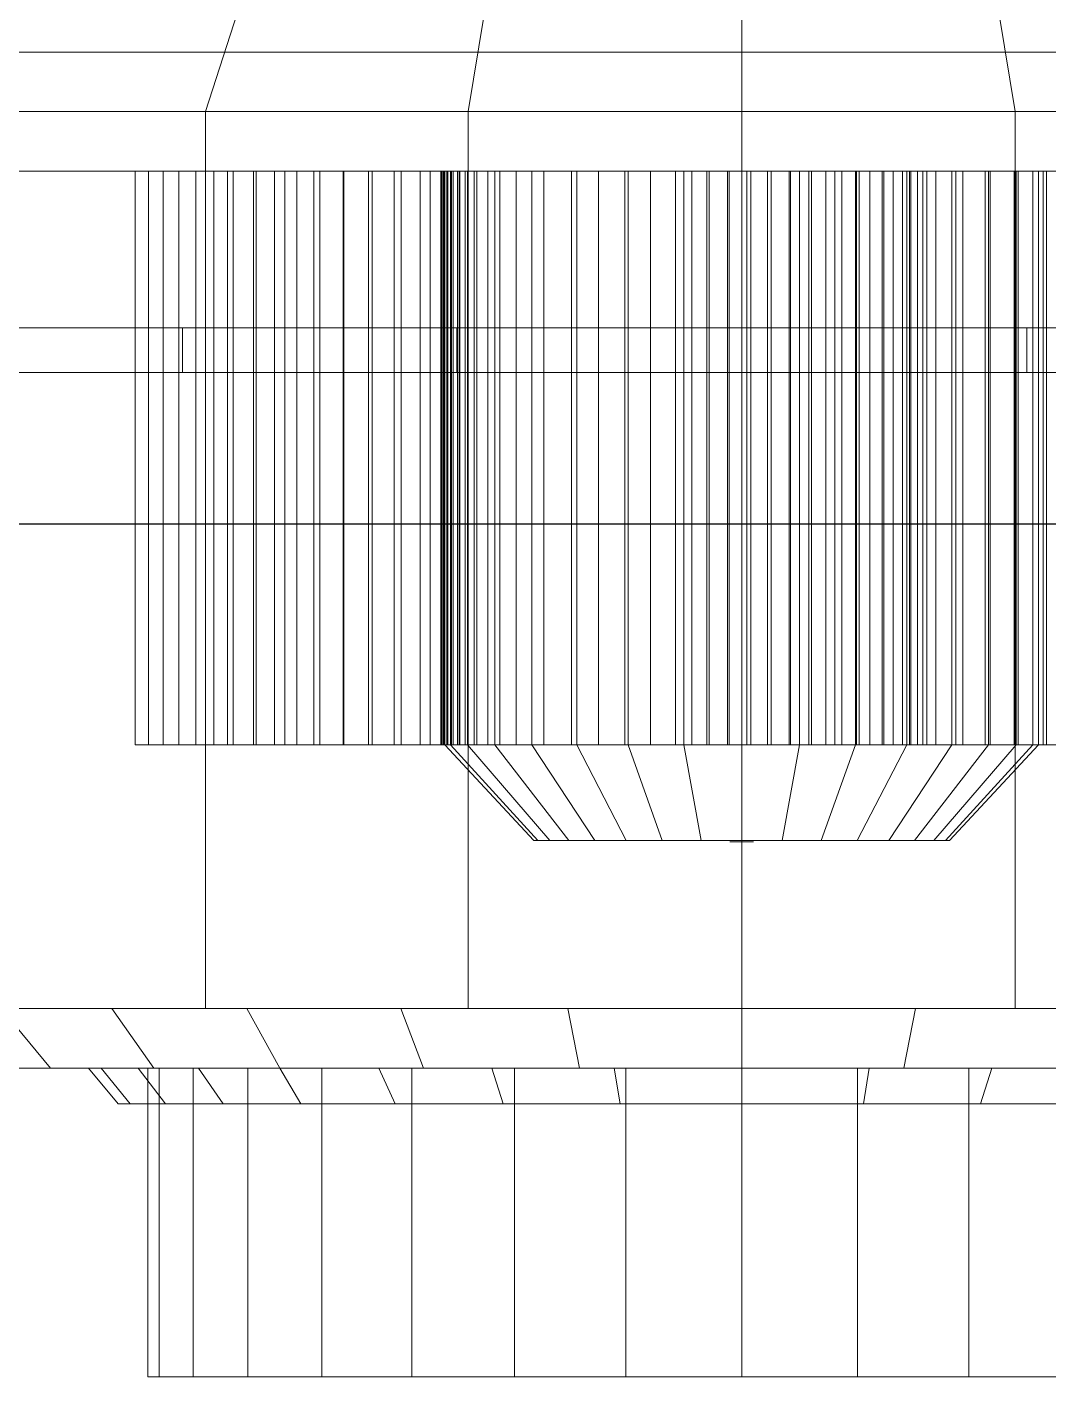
# Model space of a CAD drawing. Header units: millimetres. Extents: x -92759 to 184353, y -15225 to 86714.
# Drawn here: x -36993.2 to -36907.3, y 28192.5 to 28306.2 of the extents above; entities that cross this region are included whole.
import ezdxf

# ---------------------------------------------------------------- set-up
doc = ezdxf.new("R2010")
doc.units = ezdxf.units.MM
doc.layers.add('E-LIGHT----E', color=1, linetype='Continuous')
doc.layers.add('M-ACMV_FCU', color=5, linetype='Continuous')
doc.layers.add('M-ACMV_FAF', color=86, linetype='Continuous', lineweight=9)

# ---------------------------------------------------------------- blocks, each defined once
blk = doc.blocks.new('L1S-W')
at = {"layer": 'E-LIGHT----E', "color": 1}
blk.add_line((-1200, 0), (0, 0), dxfattribs=at)
blk = doc.blocks.new('EL_B8_L1_R4')
at = {"layer": 'E-LIGHT----E', "color": 0}
blk.add_blockref('L1S-W', (17262.23, -44835.22), dxfattribs=at)
blk = doc.blocks.new('A$C6a557381')
at = {"layer": 'M-ACMV_FAF', "linetype": 'ByBlock', "lineweight": 5}
for points, invisible_edges in [([(-44, 216.033009, -9.033009), (-44, 225.360221, 2.332233), (-44, 261.113414, -21.557287), (-44, 246.4386, -39.4386)], 14), ([(-44, 225.360221, 85.667767), (-44, 216.033009, 97.033009), (-44, 246.4386, 127.4386), (-44, 261.113414, 109.557287)], 14), ([(36.5, 76.900002, 68.6), (26.5, 76.900002, 68.6), (26.5, 249.099998, 68.6), (36.5, 249.099998, 68.6)], 1), ([(36.5, 249.099998, 19.4), (26.5, 249.099998, 19.4), (26.5, 76.900002, 19.4), (36.5, 76.900002, 19.4)], 1), ([(-44, 204.667767, -18.360221), (-44, 216.033009, -9.033009), (-44, 246.4386, -39.4386), (-44, 228.557287, -54.113414)], 14), ([(-44, 216.033009, 97.033009), (-44, 204.667767, 106.360221), (-44, 228.557287, 142.113414), (-44, 246.4386, 127.4386)], 14), ([(-49, 212.039264, 34.245484), (-49, 213, 44), (-49, 233, 44), (-49, 231.65497, 30.343677)], 14), ([(-49, 213, 44), (-49, 212.039264, 53.754516), (-49, 231.65497, 57.656323), (-49, 233, 44)], 14), ([(-49, 209.193977, 24.865828), (-49, 212.039264, 34.245484), (-49, 231.65497, 30.343677), (-49, 227.671567, 17.21216)], 14), ([(-49, 212.039264, 53.754516), (-49, 209.193977, 63.134172), (-49, 227.671567, 70.78784), (-49, 231.65497, 57.656323)], 14), ([(-44, 191.701257, -25.290965), (-44, 204.667767, -18.360221), (-44, 228.557287, -54.113414), (-44, 208.156645, -65.017785)], 14), ([(-44, 204.667767, 106.360221), (-44, 191.701257, 113.290965), (-44, 208.156645, 153.017785), (-44, 228.557287, 142.113414)], 14), ([(-49, 204.573481, 16.221488), (-49, 209.193977, 24.865828), (-49, 227.671567, 17.21216), (-49, 221.202873, 5.110084)], 14), ([(-49, 209.193977, 63.134172), (-49, 204.573481, 71.778512), (-49, 221.202873, 82.889916), (-49, 227.671567, 70.78784)], 14), ([(-49, 198.355339, 8.644661), (-49, 204.573481, 16.221488), (-49, 221.202873, 5.110084), (-49, 212.497475, -5.497475)], 14), ([(-49, 204.573481, 71.778512), (-49, 198.355339, 79.355339), (-49, 212.497475, 93.497475), (-49, 221.202873, 82.889916)], 14), ([(-52, 212.039264, 34.245484), (-52, 213, 44), (-52, 215.5, 44), (-52, 214.491227, 33.757758)], 14), ([(-52, 213, 44), (-52, 212.039264, 53.754516), (-52, 214.491227, 54.242242), (-52, 215.5, 44)], 14), ([(-52, 209.193977, 24.865828), (-52, 212.039264, 34.245484), (-52, 214.491227, 33.757758), (-52, 211.503675, 23.90912)], 14), ([(-52, 212.039264, 53.754516), (-52, 209.193977, 63.134172), (-52, 211.503675, 64.09088), (-52, 214.491227, 54.242242)], 14), ([(-75, 202.231411, 36.196387), (-75, 203, 44), (-75, 213, 44), (-75, 212.039264, 34.245484)], 14), ([(-75, 203, 44), (-75, 202.231411, 51.803613), (-75, 212.039264, 53.754516), (-75, 213, 44)], 14), ([(-49, 190.778512, 2.426519), (-49, 198.355339, 8.644661), (-49, 212.497475, -5.497475), (-49, 201.889916, -14.202873)], 14), ([(-49, 198.355339, 79.355339), (-49, 190.778512, 85.573481), (-49, 201.889916, 102.202873), (-49, 212.497475, 93.497475)], 14), ([(-75, 199.955181, 28.692663), (-75, 202.231411, 36.196387), (-75, 212.039264, 34.245484), (-75, 209.193977, 24.865828)], 14), ([(-75, 202.231411, 51.803613), (-75, 199.955181, 59.307337), (-75, 209.193977, 63.134172), (-75, 212.039264, 53.754516)], 14), ([(-52, 204.573481, 16.221488), (-52, 209.193977, 24.865828), (-52, 211.503675, 23.90912), (-52, 206.652155, 14.832563)], 14), ([(-52, 209.193977, 63.134172), (-52, 204.573481, 71.778512), (-52, 206.652155, 73.167437), (-52, 211.503675, 64.09088)], 14), ([(-75, 196.258784, 21.777191), (-75, 199.955181, 28.692663), (-75, 209.193977, 24.865828), (-75, 204.573481, 16.221488)], 14), ([(-75, 199.955181, 59.307337), (-75, 196.258784, 66.222809), (-75, 204.573481, 71.778512), (-75, 209.193977, 63.134172)], 14), ([(-44, 177.631774, -29.558896), (-44, 191.701257, -25.290965), (-44, 208.156645, -65.017785), (-44, 186.020658, -71.732663)], 14), ([(-44, 191.701257, 113.290965), (-44, 177.631774, 117.558896), (-44, 186.020658, 159.732663), (-44, 208.156645, 153.017785)], 14), ([(-52, 198.355339, 8.644661), (-52, 204.573481, 16.221488), (-52, 206.652155, 14.832563), (-52, 200.123106, 6.876894)], 14), ([(-52, 204.573481, 71.778512), (-52, 198.355339, 79.355339), (-52, 200.123106, 81.123106), (-52, 206.652155, 73.167437)], 14), ([(-75, 191.284271, 15.715729), (-75, 196.258784, 21.777191), (-75, 204.573481, 16.221488), (-75, 198.355339, 8.644661)], 14), ([(-75, 196.258784, 66.222809), (-75, 191.284271, 72.284271), (-75, 198.355339, 79.355339), (-75, 204.573481, 71.778512)], 14), ([(-49, 182.134172, -2.193977), (-49, 190.778512, 2.426519), (-49, 201.889916, -14.202873), (-49, 189.78784, -20.671567)], 14), ([(-49, 190.778512, 85.573481), (-49, 182.134172, 90.193977), (-49, 189.78784, 108.671567), (-49, 201.889916, 102.202873)], 14), ([(-52, 190.778512, 2.426519), (-52, 198.355339, 8.644661), (-52, 200.123106, 6.876894), (-52, 192.167437, 0.347845)], 14), ([(-52, 198.355339, 79.355339), (-52, 190.778512, 85.573481), (-52, 192.167437, 87.652155), (-52, 200.123106, 81.123106)], 14), ([(-75, 185.222809, 10.741216), (-75, 191.284271, 15.715729), (-75, 198.355339, 8.644661), (-75, 190.778512, 2.426519)], 14), ([(-75, 191.284271, 72.284271), (-75, 185.222809, 77.258784), (-75, 190.778512, 85.573481), (-75, 198.355339, 79.355339)], 14), ([(-52, 182.134172, -2.193977), (-52, 190.778512, 2.426519), (-52, 192.167437, 0.347845), (-52, 183.09088, -4.503675)], 14), ([(-52, 190.778512, 85.573481), (-52, 182.134172, 90.193977), (-52, 183.09088, 92.503675), (-52, 192.167437, 87.652155)], 14), ([(-75, 178.307337, 7.044819), (-75, 185.222809, 10.741216), (-75, 190.778512, 2.426519), (-75, 182.134172, -2.193977)], 14), ([(-75, 185.222809, 77.258784), (-75, 178.307337, 80.955181), (-75, 182.134172, 90.193977), (-75, 190.778512, 85.573481)], 14), ([(-49, 172.754516, -5.039264), (-49, 182.134172, -2.193977), (-49, 189.78784, -20.671567), (-49, 176.656323, -24.65497)], 14), ([(-49, 182.134172, 90.193977), (-49, 172.754516, 93.039264), (-49, 176.656323, 112.65497), (-49, 189.78784, 108.671567)], 14), ([(-44, 163, -31), (-44, 177.631774, -29.558896), (-44, 186.020658, -71.732663), (-44, 163, -74)], 14), ([(-44, 177.631774, 117.558896), (-44, 163, 119), (-44, 163, 162), (-44, 186.020658, 159.732663)], 14), ([(-52, 172.754516, -5.039264), (-52, 182.134172, -2.193977), (-52, 183.09088, -4.503675), (-52, 173.242242, -7.491227)], 14), ([(-52, 182.134172, 90.193977), (-52, 172.754516, 93.039264), (-52, 173.242242, 95.491227), (-52, 183.09088, 92.503675)], 14), ([(-75, 170.803613, 4.768589), (-75, 178.307337, 7.044819), (-75, 182.134172, -2.193977), (-75, 172.754516, -5.039264)], 14), ([(-75, 178.307337, 80.955181), (-75, 170.803613, 83.231411), (-75, 172.754516, 93.039264), (-75, 182.134172, 90.193977)], 14), ([(-29.849999, 180.163742, 40.585919), (-29.849999, 180.5, 44), (-29.849999, 163, 44)], 14), ([(-29.849999, 180.5, 44), (-29.849999, 180.163742, 47.414081), (-29.849999, 163, 44)], 14), ([(-29.849999, 179.167892, 37.30304), (-29.849999, 180.163742, 40.585919), (-29.849999, 163, 44)], 14), ([(-29.849999, 180.163742, 47.414081), (-29.849999, 179.167892, 50.69696), (-29.849999, 163, 44)], 14), ([(-29.849999, 177.550718, 34.277521), (-29.849999, 179.167892, 37.30304), (-29.849999, 163, 44)], 14), ([(-29.849999, 179.167892, 50.69696), (-29.849999, 177.550718, 53.722479), (-29.849999, 163, 44)], 14), ([(-29.849999, 175.374369, 31.625631), (-29.849999, 177.550718, 34.277521), (-29.849999, 163, 44)], 14), ([(-29.849999, 177.550718, 53.722479), (-29.849999, 175.374369, 56.374369), (-29.849999, 163, 44)], 14), ([(-49, 163, -6), (-49, 172.754516, -5.039264), (-49, 176.656323, -24.65497), (-49, 163, -26)], 14), ([(-49, 172.754516, 93.039264), (-49, 163, 94), (-49, 163, 114), (-49, 176.656323, 112.65497)], 14), ([(-29.849999, 172.722479, 29.449282), (-29.849999, 175.374369, 31.625631), (-29.849999, 163, 44)], 14), ([(-29.849999, 175.374369, 56.374369), (-29.849999, 172.722479, 58.550718), (-29.849999, 163, 44)], 14), ([(-75, 163, 4), (-75, 170.803613, 4.768589), (-75, 172.754516, -5.039264), (-75, 163, -6)], 14), ([(-75, 170.803613, 83.231411), (-75, 163, 84), (-75, 163, 94), (-75, 172.754516, 93.039264)], 14), ([(-52, 163, -6), (-52, 172.754516, -5.039264), (-52, 173.242242, -7.491227), (-52, 163, -8.5)], 14), ([(-52, 172.754516, 93.039264), (-52, 163, 94), (-52, 163, 96.5), (-52, 173.242242, 95.491227)], 14), ([(-29.849999, 169.69696, 27.832108), (-29.849999, 172.722479, 29.449282), (-29.849999, 163, 44)], 14), ([(-29.849999, 172.722479, 58.550718), (-29.849999, 169.69696, 60.167892), (-29.849999, 163, 44)], 14), ([(-29.849999, 166.414081, 26.836258), (-29.849999, 169.69696, 27.832108), (-29.849999, 163, 44)], 14), ([(-29.849999, 169.69696, 60.167892), (-29.849999, 166.414081, 61.163742), (-29.849999, 163, 44)], 14), ([(-29.849999, 163, 26.5), (-29.849999, 166.414081, 26.836258), (-29.849999, 163, 44)], 14), ([(-29.849999, 166.414081, 61.163742), (-29.849999, 163, 61.5), (-29.849999, 163, 44)], 14), ([(-29.949999, 163.980785, 43.80491), (-29.949999, 164, 44), (-29.949999, 163, 44)], 14), ([(-29.949999, 164, 44), (-29.949999, 163.980785, 44.19509), (-29.949999, 163, 44)], 14), ([(-29.949999, 163.92388, 43.617317), (-29.949999, 163.980785, 43.80491), (-29.949999, 163, 44)], 14), ([(-29.949999, 163.980785, 44.19509), (-29.949999, 163.92388, 44.382683), (-29.949999, 163, 44)], 14), ([(-29.949999, 163.83147, 43.44443), (-29.949999, 163.92388, 43.617317), (-29.949999, 163, 44)], 14), ([(-29.949999, 163.92388, 44.382683), (-29.949999, 163.83147, 44.55557), (-29.949999, 163, 44)], 14), ([(-29.949999, 163.707107, 43.292893), (-29.949999, 163.83147, 43.44443), (-29.949999, 163, 44)], 14), ([(-29.949999, 163.83147, 44.55557), (-29.949999, 163.707107, 44.707107), (-29.949999, 163, 44)], 14), ([(-29.949999, 163.55557, 43.16853), (-29.949999, 163.707107, 43.292893), (-29.949999, 163, 44)], 14), ([(-29.949999, 163.707107, 44.707107), (-29.949999, 163.55557, 44.83147), (-29.949999, 163, 44)], 14), ([(-75, 163, 84), (-75, 155.196387, 83.231411), (-75, 153.245484, 93.039264), (-75, 163, 94)], 14), ([(-75, 155.196387, 4.768589), (-75, 163, 4), (-75, 163, -6), (-75, 153.245484, -5.039264)], 14), ([(-52, 163, 94), (-52, 153.245484, 93.039264), (-52, 152.757758, 95.491227), (-52, 163, 96.5)], 14), ([(-52, 153.245484, -5.039264), (-52, 163, -6), (-52, 163, -8.5), (-52, 152.757758, -7.491227)], 14), ([(-49, 163, 94), (-49, 153.245484, 93.039264), (-49, 149.343677, 112.65497), (-49, 163, 114)], 14), ([(-49, 153.245484, -5.039264), (-49, 163, -6), (-49, 163, -26), (-49, 149.343677, -24.65497)], 14), ([(-44, 163, 119), (-44, 148.368226, 117.558896), (-44, 139.979342, 159.732663), (-44, 163, 162)], 14), ([(-44, 148.368226, -29.558896), (-44, 163, -31), (-44, 163, -74), (-44, 139.979342, -71.732663)], 14), ([(-29.949999, 163.382683, 43.07612), (-29.949999, 163.55557, 43.16853), (-29.949999, 163, 44)], 14), ([(-29.949999, 163.55557, 44.83147), (-29.949999, 163.382683, 44.92388), (-29.949999, 163, 44)], 14), ([(-29.949999, 163.19509, 43.019215), (-29.949999, 163.382683, 43.07612), (-29.949999, 163, 44)], 14), ([(-29.949999, 163.382683, 44.92388), (-29.949999, 163.19509, 44.980785), (-29.949999, 163, 44)], 14), ([(-29.949999, 163, 43), (-29.949999, 163.19509, 43.019215), (-29.949999, 163, 44)], 14), ([(-29.949999, 163.19509, 44.980785), (-29.949999, 163, 45), (-29.949999, 163, 44)], 14), ([(-29.949999, 163, 45), (-29.949999, 162.80491, 44.980785), (-29.949999, 163, 44)], 14), ([(-29.949999, 162.80491, 44.980785), (-29.949999, 162.617317, 44.92388), (-29.949999, 163, 44)], 14), ([(-29.949999, 162.617317, 44.92388), (-29.949999, 162.44443, 44.83147), (-29.949999, 163, 44)], 14), ([(-29.949999, 162.44443, 44.83147), (-29.949999, 162.292893, 44.707107), (-29.949999, 163, 44)], 14), ([(-29.949999, 162.292893, 44.707107), (-29.949999, 162.16853, 44.55557), (-29.949999, 163, 44)], 14), ([(-29.949999, 162.16853, 44.55557), (-29.949999, 162.07612, 44.382683), (-29.949999, 163, 44)], 14), ([(-29.949999, 162.07612, 44.382683), (-29.949999, 162.019215, 44.19509), (-29.949999, 163, 44)], 14), ([(-29.949999, 162.019215, 44.19509), (-29.949999, 162, 44), (-29.949999, 163, 44)], 14), ([(-29.949999, 162, 44), (-29.949999, 162.019215, 43.80491), (-29.949999, 163, 44)], 14), ([(-29.949999, 162.019215, 43.80491), (-29.949999, 162.07612, 43.617317), (-29.949999, 163, 44)], 14), ([(-29.949999, 162.07612, 43.617317), (-29.949999, 162.16853, 43.44443), (-29.949999, 163, 44)], 14), ([(-29.949999, 162.16853, 43.44443), (-29.949999, 162.292893, 43.292893), (-29.949999, 163, 44)], 14), ([(-29.949999, 162.292893, 43.292893), (-29.949999, 162.44443, 43.16853), (-29.949999, 163, 44)], 14), ([(-29.949999, 162.44443, 43.16853), (-29.949999, 162.617317, 43.07612), (-29.949999, 163, 44)], 14), ([(-29.949999, 162.617317, 43.07612), (-29.949999, 162.80491, 43.019215), (-29.949999, 163, 44)], 14), ([(-29.949999, 162.80491, 43.019215), (-29.949999, 163, 43), (-29.949999, 163, 44)], 14), ([(-29.849999, 163, 61.5), (-29.849999, 159.585919, 61.163742), (-29.849999, 163, 44)], 14), ([(-29.849999, 159.585919, 61.163742), (-29.849999, 156.30304, 60.167892), (-29.849999, 163, 44)], 14), ([(-29.849999, 156.30304, 60.167892), (-29.849999, 153.277521, 58.550718), (-29.849999, 163, 44)], 14), ([(-29.849999, 153.277521, 58.550718), (-29.849999, 150.625631, 56.374369), (-29.849999, 163, 44)], 14), ([(-29.849999, 150.625631, 56.374369), (-29.849999, 148.449282, 53.722479), (-29.849999, 163, 44)], 14), ([(-29.849999, 148.449282, 53.722479), (-29.849999, 146.832108, 50.69696), (-29.849999, 163, 44)], 14), ([(-29.849999, 146.832108, 50.69696), (-29.849999, 145.836258, 47.414081), (-29.849999, 163, 44)], 14), ([(-29.849999, 145.836258, 47.414081), (-29.849999, 145.5, 44), (-29.849999, 163, 44)], 14), ([(-29.849999, 145.5, 44), (-29.849999, 145.836258, 40.585919), (-29.849999, 163, 44)], 14), ([(-29.849999, 145.836258, 40.585919), (-29.849999, 146.832108, 37.30304), (-29.849999, 163, 44)], 14), ([(-29.849999, 146.832108, 37.30304), (-29.849999, 148.449282, 34.277521), (-29.849999, 163, 44)], 14), ([(-29.849999, 148.449282, 34.277521), (-29.849999, 150.625631, 31.625631), (-29.849999, 163, 44)], 14), ([(-29.849999, 150.625631, 31.625631), (-29.849999, 153.277521, 29.449282), (-29.849999, 163, 44)], 14), ([(-29.849999, 153.277521, 29.449282), (-29.849999, 156.30304, 27.832108), (-29.849999, 163, 44)], 14), ([(-29.849999, 156.30304, 27.832108), (-29.849999, 159.585919, 26.836258), (-29.849999, 163, 44)], 14), ([(-29.849999, 159.585919, 26.836258), (-29.849999, 163, 26.5), (-29.849999, 163, 44)], 14), ([(-75, 155.196387, 83.231411), (-75, 147.692663, 80.955181), (-75, 143.865828, 90.193977), (-75, 153.245484, 93.039264)], 14), ([(-75, 147.692663, 7.044819), (-75, 155.196387, 4.768589), (-75, 153.245484, -5.039264), (-75, 143.865828, -2.193977)], 14), ([(-52, 153.245484, 93.039264), (-52, 143.865828, 90.193977), (-52, 142.90912, 92.503675), (-52, 152.757758, 95.491227)], 14), ([(-52, 143.865828, -2.193977), (-52, 153.245484, -5.039264), (-52, 152.757758, -7.491227), (-52, 142.90912, -4.503675)], 14), ([(-49, 153.245484, 93.039264), (-49, 143.865828, 90.193977), (-49, 136.21216, 108.671567), (-49, 149.343677, 112.65497)], 14), ([(-49, 143.865828, -2.193977), (-49, 153.245484, -5.039264), (-49, 149.343677, -24.65497), (-49, 136.21216, -20.671567)], 14), ([(-44, 148.368226, 117.558896), (-44, 134.298743, 113.290965), (-44, 117.843355, 153.017785), (-44, 139.979342, 159.732663)], 14), ([(-44, 134.298743, -25.290965), (-44, 148.368226, -29.558896), (-44, 139.979342, -71.732663), (-44, 117.843355, -65.017785)], 14), ([(-75, 147.692663, 80.955181), (-75, 140.777191, 77.258784), (-75, 135.221488, 85.573481), (-75, 143.865828, 90.193977)], 14), ([(-75, 140.777191, 10.741216), (-75, 147.692663, 7.044819), (-75, 143.865828, -2.193977), (-75, 135.221488, 2.426519)], 14), ([(-52, 143.865828, 90.193977), (-52, 135.221488, 85.573481), (-52, 133.832563, 87.652155), (-52, 142.90912, 92.503675)], 14), ([(-52, 135.221488, 2.426519), (-52, 143.865828, -2.193977), (-52, 142.90912, -4.503675), (-52, 133.832563, 0.347845)], 14), ([(-49, 143.865828, 90.193977), (-49, 135.221488, 85.573481), (-49, 124.110084, 102.202873), (-49, 136.21216, 108.671567)], 14), ([(-49, 135.221488, 2.426519), (-49, 143.865828, -2.193977), (-49, 136.21216, -20.671567), (-49, 124.110084, -14.202873)], 14), ([(-75, 140.777191, 77.258784), (-75, 134.715729, 72.284271), (-75, 127.644661, 79.355339), (-75, 135.221488, 85.573481)], 14), ([(-75, 134.715729, 15.715729), (-75, 140.777191, 10.741216), (-75, 135.221488, 2.426519), (-75, 127.644661, 8.644661)], 14)]:
    blk.add_3dface(points, dxfattribs=dict(at, invisible_edges=invisible_edges))
mesh = blk.add_polymesh((2, 33), dxfattribs=at)
for k, corner in enumerate([(9.549999, 286, 44), (9.549999, 283.636589, 67.99611), (9.549999, 276.637182, 91.070062), (9.549999, 265.270762, 112.335139), (9.549999, 249.974134, 130.974134), (9.549999, 231.335139, 146.270762), (9.549999, 210.070062, 157.637182), (9.549999, 186.99611, 164.636589), (9.549999, 163, 167), (9.549999, 139.00389, 164.636589), (9.549999, 115.929938, 157.637182), (9.549999, 94.664861, 146.270762), (9.549999, 76.025866, 130.974134), (9.549999, 60.729238, 112.335139), (9.549999, 49.362818, 91.070062), (9.549999, 42.363411, 67.99611), (9.549999, 40, 44), (9.549999, 42.363411, 20.00389), (9.549999, 49.362818, -3.070062), (9.549999, 60.729238, -24.335139), (9.549999, 76.025866, -42.974134), (9.549999, 94.664861, -58.270762), (9.549999, 115.929938, -69.637182), (9.549999, 139.00389, -76.636589), (9.549999, 163, -79), (9.549999, 186.99611, -76.636589), (9.549999, 210.070062, -69.637182), (9.549999, 231.335139, -58.270762), (9.549999, 249.974134, -42.974134), (9.549999, 265.270762, -24.335139), (9.549999, 276.637182, -3.070062), (9.549999, 283.636589, 20.00389), (9.549999, 286, 44), (9.549999, 281, 44), (9.549999, 278.732663, 67.020658), (9.549999, 272.017785, 89.156645), (9.549999, 261.113414, 109.557287), (9.549999, 246.4386, 127.4386), (9.549999, 228.557287, 142.113414), (9.549999, 208.156645, 153.017785), (9.549999, 186.020658, 159.732663), (9.549999, 163, 162), (9.549999, 139.979342, 159.732663), (9.549999, 117.843355, 153.017785), (9.549999, 97.442713, 142.113414), (9.549999, 79.5614, 127.4386), (9.549999, 64.886586, 109.557287), (9.549999, 53.982215, 89.156645), (9.549999, 47.267337, 67.020658), (9.549999, 45, 44), (9.549999, 47.267337, 20.979342), (9.549999, 53.982215, -1.156645), (9.549999, 64.886586, -21.557287), (9.549999, 79.5614, -39.4386), (9.549999, 97.442713, -54.113414), (9.549999, 117.843355, -65.017785), (9.549999, 139.979342, -71.732663), (9.549999, 163, -74), (9.549999, 186.020658, -71.732663), (9.549999, 208.156645, -65.017785), (9.549999, 228.557287, -54.113414), (9.549999, 246.4386, -39.4386), (9.549999, 261.113414, -21.557287), (9.549999, 272.017785, -1.156645), (9.549999, 278.732663, 20.979342), (9.549999, 281, 44)]):
    mesh.set_mesh_vertex(divmod(k, 33), corner)
mesh = blk.add_polymesh((2, 33), dxfattribs=at)
for k, corner in enumerate([(13.299999, 286, 44), (13.299999, 283.636589, 67.99611), (13.299999, 276.637182, 91.070062), (13.299999, 265.270762, 112.335139), (13.299999, 249.974134, 130.974134), (13.299999, 231.335139, 146.270762), (13.299999, 210.070062, 157.637182), (13.299999, 186.99611, 164.636589), (13.299999, 163, 167), (13.299999, 139.00389, 164.636589), (13.299999, 115.929938, 157.637182), (13.299999, 94.664861, 146.270762), (13.299999, 76.025866, 130.974134), (13.299999, 60.729238, 112.335139), (13.299999, 49.362818, 91.070062), (13.299999, 42.363411, 67.99611), (13.299999, 40, 44), (13.299999, 42.363411, 20.00389), (13.299999, 49.362818, -3.070062), (13.299999, 60.729238, -24.335139), (13.299999, 76.025866, -42.974134), (13.299999, 94.664861, -58.270762), (13.299999, 115.929938, -69.637182), (13.299999, 139.00389, -76.636589), (13.299999, 163, -79), (13.299999, 186.99611, -76.636589), (13.299999, 210.070062, -69.637182), (13.299999, 231.335139, -58.270762), (13.299999, 249.974134, -42.974134), (13.299999, 265.270762, -24.335139), (13.299999, 276.637182, -3.070062), (13.299999, 283.636589, 20.00389), (13.299999, 286, 44), (9.549999, 286, 44), (9.549999, 283.636589, 67.99611), (9.549999, 276.637182, 91.070062), (9.549999, 265.270762, 112.335139), (9.549999, 249.974134, 130.974134), (9.549999, 231.335139, 146.270762), (9.549999, 210.070062, 157.637182), (9.549999, 186.99611, 164.636589), (9.549999, 163, 167), (9.549999, 139.00389, 164.636589), (9.549999, 115.929938, 157.637182), (9.549999, 94.664861, 146.270762), (9.549999, 76.025866, 130.974134), (9.549999, 60.729238, 112.335139), (9.549999, 49.362818, 91.070062), (9.549999, 42.363411, 67.99611), (9.549999, 40, 44), (9.549999, 42.363411, 20.00389), (9.549999, 49.362818, -3.070062), (9.549999, 60.729238, -24.335139), (9.549999, 76.025866, -42.974134), (9.549999, 94.664861, -58.270762), (9.549999, 115.929938, -69.637182), (9.549999, 139.00389, -76.636589), (9.549999, 163, -79), (9.549999, 186.99611, -76.636589), (9.549999, 210.070062, -69.637182), (9.549999, 231.335139, -58.270762), (9.549999, 249.974134, -42.974134), (9.549999, 265.270762, -24.335139), (9.549999, 276.637182, -3.070062), (9.549999, 283.636589, 20.00389), (9.549999, 286, 44)]):
    mesh.set_mesh_vertex(divmod(k, 33), corner)
mesh = blk.add_polymesh((2, 33), dxfattribs=at)
for k, corner in enumerate([(13.299999, 281, 44), (13.299999, 278.732663, 67.020658), (13.299999, 272.017785, 89.156645), (13.299999, 261.113414, 109.557287), (13.299999, 246.4386, 127.4386), (13.299999, 228.557287, 142.113414), (13.299999, 208.156645, 153.017785), (13.299999, 186.020658, 159.732663), (13.299999, 163, 162), (13.299999, 139.979342, 159.732663), (13.299999, 117.843355, 153.017785), (13.299999, 97.442713, 142.113414), (13.299999, 79.5614, 127.4386), (13.299999, 64.886586, 109.557287), (13.299999, 53.982215, 89.156645), (13.299999, 47.267337, 67.020658), (13.299999, 45, 44), (13.299999, 47.267337, 20.979342), (13.299999, 53.982215, -1.156645), (13.299999, 64.886586, -21.557287), (13.299999, 79.5614, -39.4386), (13.299999, 97.442713, -54.113414), (13.299999, 117.843355, -65.017785), (13.299999, 139.979342, -71.732663), (13.299999, 163, -74), (13.299999, 186.020658, -71.732663), (13.299999, 208.156645, -65.017785), (13.299999, 228.557287, -54.113414), (13.299999, 246.4386, -39.4386), (13.299999, 261.113414, -21.557287), (13.299999, 272.017785, -1.156645), (13.299999, 278.732663, 20.979342), (13.299999, 281, 44), (13.299999, 286, 44), (13.299999, 283.636589, 67.99611), (13.299999, 276.637182, 91.070062), (13.299999, 265.270762, 112.335139), (13.299999, 249.974134, 130.974134), (13.299999, 231.335139, 146.270762), (13.299999, 210.070062, 157.637182), (13.299999, 186.99611, 164.636589), (13.299999, 163, 167), (13.299999, 139.00389, 164.636589), (13.299999, 115.929938, 157.637182), (13.299999, 94.664861, 146.270762), (13.299999, 76.025866, 130.974134), (13.299999, 60.729238, 112.335139), (13.299999, 49.362818, 91.070062), (13.299999, 42.363411, 67.99611), (13.299999, 40, 44), (13.299999, 42.363411, 20.00389), (13.299999, 49.362818, -3.070062), (13.299999, 60.729238, -24.335139), (13.299999, 76.025866, -42.974134), (13.299999, 94.664861, -58.270762), (13.299999, 115.929938, -69.637182), (13.299999, 139.00389, -76.636589), (13.299999, 163, -79), (13.299999, 186.99611, -76.636589), (13.299999, 210.070062, -69.637182), (13.299999, 231.335139, -58.270762), (13.299999, 249.974134, -42.974134), (13.299999, 265.270762, -24.335139), (13.299999, 276.637182, -3.070062), (13.299999, 283.636589, 20.00389), (13.299999, 286, 44)]):
    mesh.set_mesh_vertex(divmod(k, 33), corner)
mesh = blk.add_polymesh((2, 32), dxfattribs=dict(at, n_close=True))
for k, corner in enumerate([(-44, 163, 162), (-44, 139.979342, 159.732663), (-44, 117.843355, 153.017785), (-44, 97.442713, 142.113414), (-44, 79.5614, 127.4386), (-44, 64.886586, 109.557287), (-44, 53.982215, 89.156645), (-44, 47.267337, 67.020658), (-44, 45, 44), (-44, 47.267337, 20.979342), (-44, 53.982215, -1.156645), (-44, 64.886586, -21.557287), (-44, 79.5614, -39.4386), (-44, 97.442713, -54.113414), (-44, 117.843355, -65.017785), (-44, 139.979342, -71.732663), (-44, 163, -74), (-44, 186.020658, -71.732663), (-44, 208.156645, -65.017785), (-44, 228.557287, -54.113414), (-44, 246.4386, -39.4386), (-44, 261.113414, -21.557287), (-44, 272.017785, -1.156645), (-44, 278.732663, 20.979342), (-44, 281, 44), (-44, 278.732663, 67.020658), (-44, 272.017785, 89.156645), (-44, 261.113414, 109.557287), (-44, 246.4386, 127.4386), (-44, 228.557287, 142.113414), (-44, 208.156645, 153.017785), (-44, 186.020658, 159.732663), (31.5, 163, 162), (31.5, 139.979342, 159.732663), (31.5, 117.843355, 153.017785), (31.5, 97.442713, 142.113414), (31.5, 79.5614, 127.4386), (31.5, 64.886586, 109.557287), (31.5, 53.982215, 89.156645), (31.5, 47.267337, 67.020658), (31.5, 45, 44), (31.5, 47.267337, 20.979342), (31.5, 53.982215, -1.156645), (31.5, 64.886586, -21.557287), (31.5, 79.5614, -39.4386), (31.5, 97.442713, -54.113414), (31.5, 117.843355, -65.017785), (31.5, 139.979342, -71.732663), (31.5, 163, -74), (31.5, 186.020658, -71.732663), (31.5, 208.156645, -65.017785), (31.5, 228.557287, -54.113414), (31.5, 246.4386, -39.4386), (31.5, 261.113414, -21.557287), (31.5, 272.017785, -1.156645), (31.5, 278.732663, 20.979342), (31.5, 281, 44), (31.5, 278.732663, 67.020658), (31.5, 272.017785, 89.156645), (31.5, 261.113414, 109.557287), (31.5, 246.4386, 127.4386), (31.5, 228.557287, 142.113414), (31.5, 208.156645, 153.017785), (31.5, 186.020658, 159.732663)]):
    mesh.set_mesh_vertex(divmod(k, 32), corner)
mesh = blk.add_polymesh((2, 33), dxfattribs=at)
for k, corner in enumerate([(9.549999, 281, 44), (9.549999, 278.732663, 67.020658), (9.549999, 272.017785, 89.156645), (9.549999, 261.113414, 109.557287), (9.549999, 246.4386, 127.4386), (9.549999, 228.557287, 142.113414), (9.549999, 208.156645, 153.017785), (9.549999, 186.020658, 159.732663), (9.549999, 163, 162), (9.549999, 139.979342, 159.732663), (9.549999, 117.843355, 153.017785), (9.549999, 97.442713, 142.113414), (9.549999, 79.5614, 127.4386), (9.549999, 64.886586, 109.557287), (9.549999, 53.982215, 89.156645), (9.549999, 47.267337, 67.020658), (9.549999, 45, 44), (9.549999, 47.267337, 20.979342), (9.549999, 53.982215, -1.156645), (9.549999, 64.886586, -21.557287), (9.549999, 79.5614, -39.4386), (9.549999, 97.442713, -54.113414), (9.549999, 117.843355, -65.017785), (9.549999, 139.979342, -71.732663), (9.549999, 163, -74), (9.549999, 186.020658, -71.732663), (9.549999, 208.156645, -65.017785), (9.549999, 228.557287, -54.113414), (9.549999, 246.4386, -39.4386), (9.549999, 261.113414, -21.557287), (9.549999, 272.017785, -1.156645), (9.549999, 278.732663, 20.979342), (9.549999, 281, 44), (13.299999, 281, 44), (13.299999, 278.732663, 67.020658), (13.299999, 272.017785, 89.156645), (13.299999, 261.113414, 109.557287), (13.299999, 246.4386, 127.4386), (13.299999, 228.557287, 142.113414), (13.299999, 208.156645, 153.017785), (13.299999, 186.020658, 159.732663), (13.299999, 163, 162), (13.299999, 139.979342, 159.732663), (13.299999, 117.843355, 153.017785), (13.299999, 97.442713, 142.113414), (13.299999, 79.5614, 127.4386), (13.299999, 64.886586, 109.557287), (13.299999, 53.982215, 89.156645), (13.299999, 47.267337, 67.020658), (13.299999, 45, 44), (13.299999, 47.267337, 20.979342), (13.299999, 53.982215, -1.156645), (13.299999, 64.886586, -21.557287), (13.299999, 79.5614, -39.4386), (13.299999, 97.442713, -54.113414), (13.299999, 117.843355, -65.017785), (13.299999, 139.979342, -71.732663), (13.299999, 163, -74), (13.299999, 186.020658, -71.732663), (13.299999, 208.156645, -65.017785), (13.299999, 228.557287, -54.113414), (13.299999, 246.4386, -39.4386), (13.299999, 261.113414, -21.557287), (13.299999, 272.017785, -1.156645), (13.299999, 278.732663, 20.979342), (13.299999, 281, 44)]):
    mesh.set_mesh_vertex(divmod(k, 33), corner)
mesh = blk.add_polymesh((2, 32), dxfattribs=dict(at, n_close=True))
for k, corner in enumerate([(31.5, 163, 162), (31.5, 139.979342, 159.732663), (31.5, 117.843355, 153.017785), (31.5, 97.442713, 142.113414), (31.5, 79.5614, 127.4386), (31.5, 64.886586, 109.557287), (31.5, 53.982215, 89.156645), (31.5, 47.267337, 67.020658), (31.5, 45, 44), (31.5, 47.267337, 20.979342), (31.5, 53.982215, -1.156645), (31.5, 64.886586, -21.557287), (31.5, 79.5614, -39.4386), (31.5, 97.442713, -54.113414), (31.5, 117.843355, -65.017785), (31.5, 139.979342, -71.732663), (31.5, 163, -74), (31.5, 186.020658, -71.732663), (31.5, 208.156645, -65.017785), (31.5, 228.557287, -54.113414), (31.5, 246.4386, -39.4386), (31.5, 261.113414, -21.557287), (31.5, 272.017785, -1.156645), (31.5, 278.732663, 20.979342), (31.5, 281, 44), (31.5, 278.732663, 67.020658), (31.5, 272.017785, 89.156645), (31.5, 261.113414, 109.557287), (31.5, 246.4386, 127.4386), (31.5, 228.557287, 142.113414), (31.5, 208.156645, 153.017785), (31.5, 186.020658, 159.732663), (112, 163, 94), (112, 153.245484, 93.039264), (112, 143.865828, 90.193977), (112, 135.221488, 85.573481), (112, 127.644661, 79.355339), (112, 121.426519, 71.778512), (112, 116.806023, 63.134172), (112, 113.960736, 53.754516), (112, 113, 44), (112, 113.960736, 34.245484), (112, 116.806023, 24.865828), (112, 121.426519, 16.221488), (112, 127.644661, 8.644661), (112, 135.221488, 2.426519), (112, 143.865828, -2.193977), (112, 153.245484, -5.039264), (112, 163, -6), (112, 172.754516, -5.039264), (112, 182.134172, -2.193977), (112, 190.778512, 2.426519), (112, 198.355339, 8.644661), (112, 204.573481, 16.221488), (112, 209.193977, 24.865828), (112, 212.039264, 34.245484), (112, 213, 44), (112, 212.039264, 53.754516), (112, 209.193977, 63.134172), (112, 204.573481, 71.778512), (112, 198.355339, 79.355339), (112, 190.778512, 85.573481), (112, 182.134172, 90.193977), (112, 172.754516, 93.039264)]):
    mesh.set_mesh_vertex(divmod(k, 32), corner)
mesh = blk.add_polymesh((2, 32), dxfattribs=dict(at, n_close=True))
for k, corner in enumerate([(-49, 163, 114), (-49, 149.343677, 112.65497), (-49, 136.21216, 108.671567), (-49, 124.110084, 102.202873), (-49, 113.502525, 93.497475), (-49, 104.797127, 82.889916), (-49, 98.328433, 70.78784), (-49, 94.34503, 57.656323), (-49, 93, 44), (-49, 94.34503, 30.343677), (-49, 98.328433, 17.21216), (-49, 104.797127, 5.110084), (-49, 113.502525, -5.497475), (-49, 124.110084, -14.202873), (-49, 136.21216, -20.671567), (-49, 149.343677, -24.65497), (-49, 163, -26), (-49, 176.656323, -24.65497), (-49, 189.78784, -20.671567), (-49, 201.889916, -14.202873), (-49, 212.497475, -5.497475), (-49, 221.202873, 5.110084), (-49, 227.671567, 17.21216), (-49, 231.65497, 30.343677), (-49, 233, 44), (-49, 231.65497, 57.656323), (-49, 227.671567, 70.78784), (-49, 221.202873, 82.889916), (-49, 212.497475, 93.497475), (-49, 201.889916, 102.202873), (-49, 189.78784, 108.671567), (-49, 176.656323, 112.65497), (-44, 163, 119), (-44, 148.368226, 117.558896), (-44, 134.298743, 113.290965), (-44, 121.332233, 106.360221), (-44, 109.966991, 97.033009), (-44, 100.639779, 85.667767), (-44, 93.709035, 72.701257), (-44, 89.441104, 58.631774), (-44, 88, 44), (-44, 89.441104, 29.368226), (-44, 93.709035, 15.298743), (-44, 100.639779, 2.332233), (-44, 109.966991, -9.033009), (-44, 121.332233, -18.360221), (-44, 134.298743, -25.290965), (-44, 148.368226, -29.558896), (-44, 163, -31), (-44, 177.631774, -29.558896), (-44, 191.701257, -25.290965), (-44, 204.667767, -18.360221), (-44, 216.033009, -9.033009), (-44, 225.360221, 2.332233), (-44, 232.290965, 15.298743), (-44, 236.558896, 29.368226), (-44, 238, 44), (-44, 236.558896, 58.631774), (-44, 232.290965, 72.701257), (-44, 225.360221, 85.667767), (-44, 216.033009, 97.033009), (-44, 204.667767, 106.360221), (-44, 191.701257, 113.290965), (-44, 177.631774, 117.558896)]):
    mesh.set_mesh_vertex(divmod(k, 32), corner)
mesh = blk.add_polymesh((2, 32), dxfattribs=dict(at, n_close=True))
for k, corner in enumerate([(-52, 163, 96.5), (-52, 152.757758, 95.491227), (-52, 142.90912, 92.503675), (-52, 133.832563, 87.652155), (-52, 125.876894, 81.123106), (-52, 119.347845, 73.167437), (-52, 114.496325, 64.09088), (-52, 111.508773, 54.242242), (-52, 110.5, 44), (-52, 111.508773, 33.757758), (-52, 114.496325, 23.90912), (-52, 119.347845, 14.832563), (-52, 125.876894, 6.876894), (-52, 133.832563, 0.347845), (-52, 142.90912, -4.503675), (-52, 152.757758, -7.491227), (-52, 163, -8.5), (-52, 173.242242, -7.491227), (-52, 183.09088, -4.503675), (-52, 192.167437, 0.347845), (-52, 200.123106, 6.876894), (-52, 206.652155, 14.832563), (-52, 211.503675, 23.90912), (-52, 214.491227, 33.757758), (-52, 215.5, 44), (-52, 214.491227, 54.242242), (-52, 211.503675, 64.09088), (-52, 206.652155, 73.167437), (-52, 200.123106, 81.123106), (-52, 192.167437, 87.652155), (-52, 183.09088, 92.503675), (-52, 173.242242, 95.491227), (-49, 163, 99), (-49, 152.270032, 97.94319), (-49, 141.952411, 94.813374), (-49, 132.443637, 89.730829), (-49, 124.109127, 82.890873), (-49, 117.269171, 74.556363), (-49, 112.186626, 65.047589), (-49, 109.05681, 54.729968), (-49, 108, 44), (-49, 109.05681, 33.270032), (-49, 112.186626, 22.952411), (-49, 117.269171, 13.443637), (-49, 124.109127, 5.109127), (-49, 132.443637, -1.730829), (-49, 141.952411, -6.813374), (-49, 152.270032, -9.94319), (-49, 163, -11), (-49, 173.729968, -9.94319), (-49, 184.047589, -6.813374), (-49, 193.556363, -1.730829), (-49, 201.890873, 5.109127), (-49, 208.730829, 13.443637), (-49, 213.813374, 22.952411), (-49, 216.94319, 33.270032), (-49, 218, 44), (-49, 216.94319, 54.729968), (-49, 213.813374, 65.047589), (-49, 208.730829, 74.556363), (-49, 201.890873, 82.890873), (-49, 193.556363, 89.730829), (-49, 184.047589, 94.813374), (-49, 173.729968, 97.94319)]):
    mesh.set_mesh_vertex(divmod(k, 32), corner)
mesh = blk.add_polymesh((17, 2), dxfattribs=at)
for k, corner in enumerate([(-21.799999, 214.058713, 58.652882), (26.5, 214.058713, 58.652882), (-21.799999, 212.939967, 56.468591), (26.5, 212.939967, 56.468591), (-21.799999, 211.71539, 54.341826), (26.5, 211.71539, 54.341826), (-21.799999, 210.387933, 52.277709), (26.5, 210.387933, 52.277709), (-21.799999, 208.960793, 50.281215), (26.5, 208.960793, 50.281215), (-21.799999, 207.43741, 48.357151), (26.5, 207.43741, 48.357151), (-21.799999, 205.821451, 46.510154), (26.5, 205.821451, 46.510154), (-21.799999, 204.116812, 44.744673), (26.5, 204.116812, 44.744673), (-21.799999, 202.327597, 43.064961), (26.5, 202.327597, 43.064961), (-21.799999, 200.458119, 41.475066), (26.5, 200.458119, 41.475066), (-21.799999, 198.512879, 39.978816), (26.5, 198.512879, 39.978816), (-21.799999, 196.496566, 38.579817), (26.5, 196.496566, 38.579817), (-21.799999, 194.414035, 37.281439), (26.5, 194.414035, 37.281439), (-21.799999, 192.270305, 36.08681), (26.5, 192.270305, 36.08681), (-21.799999, 190.070539, 34.998807), (26.5, 190.070539, 34.998807), (-21.799999, 187.820037, 34.020053), (26.5, 187.820037, 34.020053), (-21.799999, 185.524221, 33.152905), (26.5, 185.524221, 33.152905)]):
    mesh.set_mesh_vertex(divmod(k, 2), corner)
mesh = blk.add_polymesh((2, 32), dxfattribs=dict(at, n_close=True))
for k, corner in enumerate([(-75, 163, 94), (-75, 153.245484, 93.039264), (-75, 143.865828, 90.193977), (-75, 135.221488, 85.573481), (-75, 127.644661, 79.355339), (-75, 121.426519, 71.778512), (-75, 116.806023, 63.134172), (-75, 113.960736, 53.754516), (-75, 113, 44), (-75, 113.960736, 34.245484), (-75, 116.806023, 24.865828), (-75, 121.426519, 16.221488), (-75, 127.644661, 8.644661), (-75, 135.221488, 2.426519), (-75, 143.865828, -2.193977), (-75, 153.245484, -5.039264), (-75, 163, -6), (-75, 172.754516, -5.039264), (-75, 182.134172, -2.193977), (-75, 190.778512, 2.426519), (-75, 198.355339, 8.644661), (-75, 204.573481, 16.221488), (-75, 209.193977, 24.865828), (-75, 212.039264, 34.245484), (-75, 213, 44), (-75, 212.039264, 53.754516), (-75, 209.193977, 63.134172), (-75, 204.573481, 71.778512), (-75, 198.355339, 79.355339), (-75, 190.778512, 85.573481), (-75, 182.134172, 90.193977), (-75, 172.754516, 93.039264), (-49, 163, 94), (-49, 153.245484, 93.039264), (-49, 143.865828, 90.193977), (-49, 135.221488, 85.573481), (-49, 127.644661, 79.355339), (-49, 121.426519, 71.778512), (-49, 116.806023, 63.134172), (-49, 113.960736, 53.754516), (-49, 113, 44), (-49, 113.960736, 34.245484), (-49, 116.806023, 24.865828), (-49, 121.426519, 16.221488), (-49, 127.644661, 8.644661), (-49, 135.221488, 2.426519), (-49, 143.865828, -2.193977), (-49, 153.245484, -5.039264), (-49, 163, -6), (-49, 172.754516, -5.039264), (-49, 182.134172, -2.193977), (-49, 190.778512, 2.426519), (-49, 198.355339, 8.644661), (-49, 204.573481, 16.221488), (-49, 209.193977, 24.865828), (-49, 212.039264, 34.245484), (-49, 213, 44), (-49, 212.039264, 53.754516), (-49, 209.193977, 63.134172), (-49, 204.573481, 71.778512), (-49, 198.355339, 79.355339), (-49, 190.778512, 85.573481), (-49, 182.134172, 90.193977), (-49, 172.754516, 93.039264)]):
    mesh.set_mesh_vertex(divmod(k, 32), corner)
mesh = blk.add_polymesh((17, 2), dxfattribs=at)
for k, corner in enumerate([(-21.799999, 206.290672, 13.216614), (26.5, 206.290672, 13.216614), (-21.799999, 203.885398, 12.729402), (26.5, 203.885398, 12.729402), (-21.799999, 201.459115, 12.360798), (26.5, 201.459115, 12.360798), (-21.799999, 199.017668, 12.111691), (26.5, 199.017668, 12.111691), (-21.799999, 196.566938, 11.982679), (26.5, 196.566938, 11.982679), (-21.799999, 194.11283, 11.974074), (26.5, 194.11283, 11.974074), (-21.799999, 191.661256, 12.085897), (26.5, 191.661256, 12.085897), (-21.799999, 189.218123, 12.317879), (26.5, 189.218123, 12.317879), (-21.799999, 186.789314, 12.66946), (26.5, 186.789314, 12.66946), (-21.799999, 184.380683, 13.139793), (26.5, 184.380683, 13.139793), (-21.799999, 181.998031, 13.727746), (26.5, 181.998031, 13.727746), (-21.799999, 179.647098, 14.431902), (26.5, 179.647098, 14.431902), (-21.799999, 177.333549, 15.250564), (26.5, 177.333549, 15.250564), (-21.799999, 175.062956, 16.181761), (26.5, 175.062956, 16.181761), (-21.799999, 172.84079, 17.223249), (26.5, 172.84079, 17.223249), (-21.799999, 170.672404, 18.372519), (26.5, 170.672404, 18.372519), (-21.799999, 168.563022, 19.626802), (26.5, 168.563022, 19.626802)]):
    mesh.set_mesh_vertex(divmod(k, 2), corner)
mesh = blk.add_polymesh((2, 32), dxfattribs=dict(at, n_close=True))
for k, corner in enumerate([(-21.799999, 163, 69), (-21.799999, 167.877258, 68.519632), (-21.799999, 172.567086, 67.096988), (-21.799999, 176.889256, 64.78674), (-21.799999, 180.67767, 61.67767), (-21.799999, 183.78674, 57.889256), (-21.799999, 186.096988, 53.567086), (-21.799999, 187.519632, 48.877258), (-21.799999, 188, 44), (-21.799999, 187.519632, 39.122742), (-21.799999, 186.096988, 34.432914), (-21.799999, 183.78674, 30.110744), (-21.799999, 180.67767, 26.32233), (-21.799999, 176.889256, 23.21326), (-21.799999, 172.567086, 20.903012), (-21.799999, 167.877258, 19.480368), (-21.799999, 163, 19), (-21.799999, 158.122742, 19.480368), (-21.799999, 153.432914, 20.903012), (-21.799999, 149.110744, 23.21326), (-21.799999, 145.32233, 26.32233), (-21.799999, 142.21326, 30.110744), (-21.799999, 139.903012, 34.432914), (-21.799999, 138.480368, 39.122742), (-21.799999, 138, 44), (-21.799999, 138.480368, 48.877258), (-21.799999, 139.903012, 53.567086), (-21.799999, 142.21326, 57.889256), (-21.799999, 145.32233, 61.67767), (-21.799999, 149.110744, 64.78674), (-21.799999, 153.432914, 67.096988), (-21.799999, 158.122742, 68.519632), (-29.849999, 163, 61.5), (-29.849999, 166.414081, 61.163742), (-29.849999, 169.69696, 60.167892), (-29.849999, 172.722479, 58.550718), (-29.849999, 175.374369, 56.374369), (-29.849999, 177.550718, 53.722479), (-29.849999, 179.167892, 50.69696), (-29.849999, 180.163742, 47.414081), (-29.849999, 180.5, 44), (-29.849999, 180.163742, 40.585919), (-29.849999, 179.167892, 37.30304), (-29.849999, 177.550718, 34.277521), (-29.849999, 175.374369, 31.625631), (-29.849999, 172.722479, 29.449282), (-29.849999, 169.69696, 27.832108), (-29.849999, 166.414081, 26.836258), (-29.849999, 163, 26.5), (-29.849999, 159.585919, 26.836258), (-29.849999, 156.30304, 27.832108), (-29.849999, 153.277521, 29.449282), (-29.849999, 150.625631, 31.625631), (-29.849999, 148.449282, 34.277521), (-29.849999, 146.832108, 37.30304), (-29.849999, 145.836258, 40.585919), (-29.849999, 145.5, 44), (-29.849999, 145.836258, 47.414081), (-29.849999, 146.832108, 50.69696), (-29.849999, 148.449282, 53.722479), (-29.849999, 150.625631, 56.374369), (-29.849999, 153.277521, 58.550718), (-29.849999, 156.30304, 60.167892), (-29.849999, 159.585919, 61.163742)]):
    mesh.set_mesh_vertex(divmod(k, 32), corner)
mesh = blk.add_polymesh((17, 2), dxfattribs=at)
for k, corner in enumerate([(-21.799999, 183.378504, 93.055231), (26.5, 183.378504, 93.055231), (-21.799999, 184.388724, 90.818677), (26.5, 184.388724, 90.818677), (-21.799999, 185.287985, 88.535248), (26.5, 185.287985, 88.535248), (-21.799999, 186.07412, 86.210445), (26.5, 186.07412, 86.210445), (-21.799999, 186.745236, 83.849868), (26.5, 186.745236, 83.849868), (-21.799999, 187.299715, 81.459204), (26.5, 187.299715, 81.459204), (-21.799999, 187.736222, 79.044213), (26.5, 187.736222, 79.044213), (-21.799999, 188.053705, 76.610713), (26.5, 188.053705, 76.610713), (-21.799999, 188.251399, 74.164566), (26.5, 188.251399, 74.164566), (-21.799999, 188.328829, 71.711665), (26.5, 188.328829, 71.711665), (-21.799999, 188.285807, 69.257919), (26.5, 188.285807, 69.257919), (-21.799999, 188.122438, 66.80924), (26.5, 188.122438, 66.80924), (-21.799999, 187.839114, 64.371527), (26.5, 187.839114, 64.371527), (-21.799999, 187.436518, 61.950652), (26.5, 187.436518, 61.950652), (-21.799999, 186.915621, 59.552447), (26.5, 186.915621, 59.552447), (-21.799999, 186.277677, 57.182691), (26.5, 186.277677, 57.182691), (-21.799999, 185.524223, 54.847091), (26.5, 185.524223, 54.847091)]):
    mesh.set_mesh_vertex(divmod(k, 2), corner)
mesh = blk.add_polymesh((2, 32), dxfattribs=dict(at, n_close=True))
for k, corner in enumerate([(-21.799999, 163, 69), (-21.799999, 158.122742, 68.519632), (-21.799999, 153.432914, 67.096988), (-21.799999, 149.110744, 64.78674), (-21.799999, 145.32233, 61.67767), (-21.799999, 142.21326, 57.889256), (-21.799999, 139.903012, 53.567086), (-21.799999, 138.480368, 48.877258), (-21.799999, 138, 44), (-21.799999, 138.480368, 39.122742), (-21.799999, 139.903012, 34.432914), (-21.799999, 142.21326, 30.110744), (-21.799999, 145.32233, 26.32233), (-21.799999, 149.110744, 23.21326), (-21.799999, 153.432914, 20.903012), (-21.799999, 158.122742, 19.480368), (-21.799999, 163, 19), (-21.799999, 167.877258, 19.480368), (-21.799999, 172.567086, 20.903012), (-21.799999, 176.889256, 23.21326), (-21.799999, 180.67767, 26.32233), (-21.799999, 183.78674, 30.110744), (-21.799999, 186.096988, 34.432914), (-21.799999, 187.519632, 39.122742), (-21.799999, 188, 44), (-21.799999, 187.519632, 48.877258), (-21.799999, 186.096988, 53.567086), (-21.799999, 183.78674, 57.889256), (-21.799999, 180.67767, 61.67767), (-21.799999, 176.889256, 64.78674), (-21.799999, 172.567086, 67.096988), (-21.799999, 167.877258, 68.519632), (26.5, 163, 69), (26.5, 158.122742, 68.519632), (26.5, 153.432914, 67.096988), (26.5, 149.110744, 64.78674), (26.5, 145.32233, 61.67767), (26.5, 142.21326, 57.889256), (26.5, 139.903012, 53.567086), (26.5, 138.480368, 48.877258), (26.5, 138, 44), (26.5, 138.480368, 39.122742), (26.5, 139.903012, 34.432914), (26.5, 142.21326, 30.110744), (26.5, 145.32233, 26.32233), (26.5, 149.110744, 23.21326), (26.5, 153.432914, 20.903012), (26.5, 158.122742, 19.480368), (26.5, 163, 19), (26.5, 167.877258, 19.480368), (26.5, 172.567086, 20.903012), (26.5, 176.889256, 23.21326), (26.5, 180.67767, 26.32233), (26.5, 183.78674, 30.110744), (26.5, 186.096988, 34.432914), (26.5, 187.519632, 39.122742), (26.5, 188, 44), (26.5, 187.519632, 48.877258), (26.5, 186.096988, 53.567086), (26.5, 183.78674, 57.889256), (26.5, 180.67767, 61.67767), (26.5, 176.889256, 64.78674), (26.5, 172.567086, 67.096988), (26.5, 167.877258, 68.519632)]):
    mesh.set_mesh_vertex(divmod(k, 32), corner)
mesh = blk.add_polymesh((17, 2), dxfattribs=at)
for k, corner in enumerate([(-21.799999, 137.352867, 90.517993), (26.5, 137.352867, 90.517993), (-21.799999, 139.731337, 89.913347), (26.5, 139.731337, 89.913347), (-21.799999, 142.077274, 89.192722), (26.5, 142.077274, 89.192722), (-21.799999, 144.385026, 88.357856), (26.5, 144.385026, 88.357856), (-21.799999, 146.649032, 87.41076), (26.5, 146.649032, 87.41076), (-21.799999, 148.86384, 86.353714), (26.5, 148.86384, 86.353714), (-21.799999, 151.024114, 85.189267), (26.5, 151.024114, 85.189267), (-21.799999, 153.124648, 83.920223), (26.5, 153.124648, 83.920223), (-21.799999, 155.160384, 82.549639), (26.5, 155.160384, 82.549639), (-21.799999, 157.126415, 81.080817), (26.5, 157.126415, 81.080817), (-21.799999, 159.018007, 79.517295), (26.5, 159.018007, 79.517295), (-21.799999, 160.830603, 77.862841), (26.5, 160.830603, 77.862841), (-21.799999, 162.559834, 76.12144), (26.5, 162.559834, 76.12144), (-21.799999, 164.201536, 74.297288), (26.5, 164.201536, 74.297288), (-21.799999, 165.751754, 72.394778), (26.5, 165.751754, 72.394778), (-21.799999, 167.206752, 70.418494), (26.5, 167.206752, 70.418494), (-21.799999, 168.563027, 68.373197), (26.5, 168.563027, 68.373197)]):
    mesh.set_mesh_vertex(divmod(k, 2), corner)
mesh = blk.add_polymesh((17, 2), dxfattribs=at)
for k, corner in enumerate([(-21.799999, 165.923874, -9.039137), (26.5, 165.923874, -9.039137), (-21.799999, 164.043292, -7.46239), (26.5, 164.043292, -7.46239), (-21.799999, 162.242343, -5.795266), (26.5, 162.242343, -5.795266), (-21.799999, 160.525366, -4.041782), (26.5, 160.525366, -4.041782), (-21.799999, 158.896495, -2.206162), (26.5, 158.896495, -2.206162), (-21.799999, 157.359657, -0.292829), (26.5, 157.359657, -0.292829), (-21.799999, 155.918552, 1.69361), (26.5, 155.918552, 1.69361), (-21.799999, 154.576653, 3.748367), (26.5, 154.576653, 3.748367), (-21.799999, 153.337193, 5.866493), (26.5, 153.337193, 5.866493), (-21.799999, 152.203158, 8.042885), (26.5, 152.203158, 8.042885), (-21.799999, 151.177278, 10.2723), (26.5, 151.177278, 10.2723), (-21.799999, 150.262027, 12.549366), (26.5, 150.262027, 12.549366), (-21.799999, 149.459608, 14.8686), (26.5, 149.459608, 14.8686), (-21.799999, 148.771956, 17.224412), (26.5, 148.771956, 17.224412), (-21.799999, 148.200726, 19.611129), (26.5, 148.200726, 19.611129), (-21.799999, 147.747295, 22.022999), (26.5, 147.747295, 22.022999), (-21.799999, 147.412754, 24.454213), (26.5, 147.412754, 24.454213)]):
    mesh.set_mesh_vertex(divmod(k, 2), corner)
mesh = blk.add_polymesh((17, 2), dxfattribs=at)
for k, corner in enumerate([(-21.799999, 110.640043, 52.95176), (26.5, 110.640043, 52.95176), (-21.799999, 112.595727, 54.434332), (26.5, 112.595727, 54.434332), (-21.799999, 114.621801, 55.819157), (26.5, 114.621801, 55.819157), (-21.799999, 116.713385, 57.102899), (26.5, 116.713385, 57.102899), (-21.799999, 118.86544, 58.282466), (26.5, 118.86544, 58.282466), (-21.799999, 121.072782, 59.355016), (26.5, 121.072782, 59.355016), (-21.799999, 123.330092, 60.317964), (26.5, 123.330092, 60.317964), (-21.799999, 125.631933, 61.168992), (26.5, 125.631933, 61.168992), (-21.799999, 127.972759, 61.906049), (26.5, 127.972759, 61.906049), (-21.799999, 130.346931, 62.527359), (26.5, 130.346931, 62.527359), (-21.799999, 132.748729, 63.031425), (26.5, 132.748729, 63.031425), (-21.799999, 135.172368, 63.417034), (26.5, 135.172368, 63.417034), (-21.799999, 137.612008, 63.683256), (26.5, 137.612008, 63.683256), (-21.799999, 140.061773, 63.829449), (26.5, 140.061773, 63.829449), (-21.799999, 142.51576, 63.855263), (26.5, 142.51576, 63.855263), (-21.799999, 144.968058, 63.760633), (26.5, 144.968058, 63.760633), (-21.799999, 147.412758, 63.54579), (26.5, 147.412758, 63.54579)]):
    mesh.set_mesh_vertex(divmod(k, 2), corner)
mesh = blk.add_polymesh((17, 2), dxfattribs=at)
for k, corner in enumerate([(-21.799999, 123.355339, 8.644661), (26.5, 123.355339, 8.644661), (-21.799999, 123.415566, 11.098045), (26.5, 123.415566, 11.098045), (-21.799999, 123.596103, 13.545518), (26.5, 123.596103, 13.545518), (-21.799999, 123.896514, 15.981185), (26.5, 123.896514, 15.981185), (-21.799999, 124.316075, 18.399177), (26.5, 124.316075, 18.399177), (-21.799999, 124.853776, 20.79367), (26.5, 124.853776, 20.79367), (-21.799999, 125.508322, 23.158895), (26.5, 125.508322, 23.158895), (-21.799999, 126.278136, 25.489154), (26.5, 126.278136, 25.489154), (-21.799999, 127.161362, 27.778833), (26.5, 127.161362, 27.778833), (-21.799999, 128.155874, 30.022416), (26.5, 128.155874, 30.022416), (-21.799999, 129.259276, 32.214498), (26.5, 129.259276, 32.214498), (-21.799999, 130.468909, 34.349798), (26.5, 130.468909, 34.349798), (-21.799999, 131.781858, 36.423173), (26.5, 131.781858, 36.423173), (-21.799999, 133.194962, 38.429626), (26.5, 133.194962, 38.429626), (-21.799999, 134.704816, 40.364325), (26.5, 134.704816, 40.364325), (-21.799999, 136.307783, 42.222609), (26.5, 136.307783, 42.222609), (-21.799999, 138, 44), (26.5, 138, 44)]):
    mesh.set_mesh_vertex(divmod(k, 2), corner)
blk = doc.blocks.new('ACMV_B8L1_R9')
at = {"layer": 'M-ACMV_FAF', "rotation": 90}
blk.add_blockref('A$C6a557381', (253032.97, -81687.06, 5.9), dxfattribs=at)

msp = doc.modelspace()

# ---------------------------------------------------------------- block references
at = {"color": 0}
msp.add_blockref('EL_B8_L1_R4', (-53725.95, 73099.58), dxfattribs=at)

# ---------------------------------------------------------------- next in the draw order: block references
at = {"layer": 'M-ACMV_FCU', "color": 5}
msp.add_blockref('ACMV_B8L1_R9', (-289803.02, 109954.6), dxfattribs=at)

doc.saveas('drawing.dxf')
